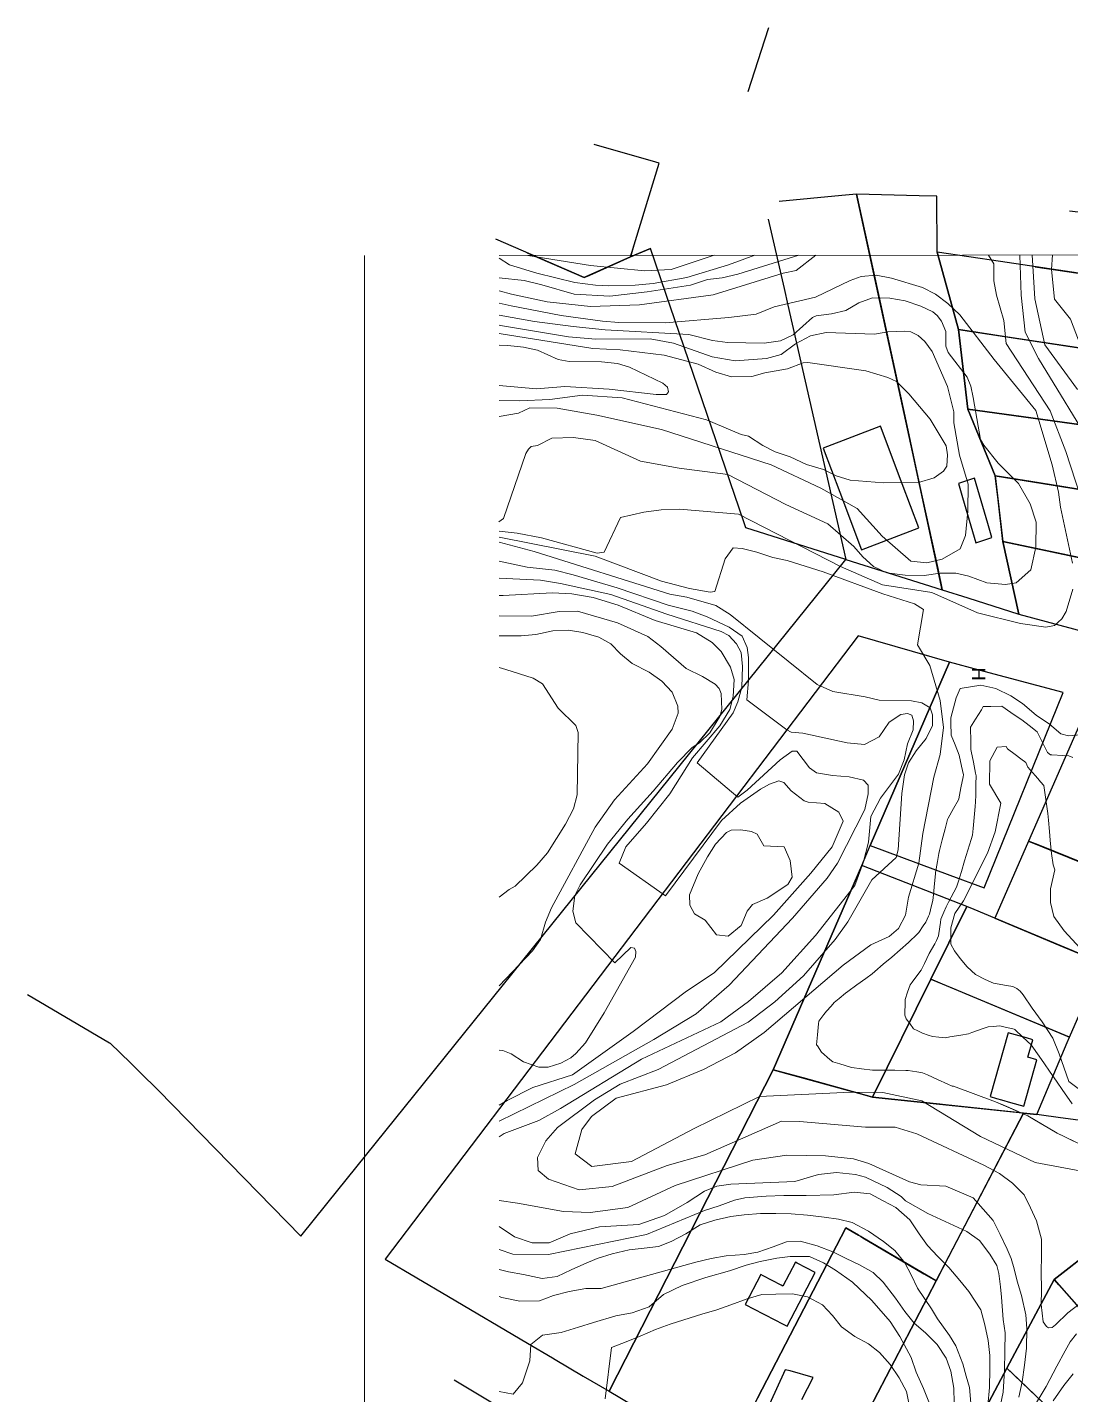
# Model space of a CAD drawing. Header units: metres. Extents: x 78 to 178, y -74 to 157.
# Drawn here: x 146.616 to 148.684, y 68.006 to 70.717 of the extents above; entities that cross this region are included whole.
import ezdxf
from ezdxf.enums import TextEntityAlignment as Align

# ---------------------------------------------------------------- set-up
doc = ezdxf.new("R2010")
doc.units = ezdxf.units.M
doc.layers.add('01_Fina', color=252, linetype='Continuous', lineweight=15)
doc.layers.add('Traza Urbana', color=7, linetype='Continuous')

msp = doc.modelspace()

# ---------------------------------------------------------------- linework, layer by layer
at = {"layer": '01_Fina', "color": 252, "linetype": 'Continuous', "lineweight": 9, "true_color": 0x939598}
for p, q in [((148.61277, 68.55063), (148.59939, 68.55866)), ((148.59939, 68.55866), (148.65772, 68.52387)), ((148.63177, 68.53939), (148.61277, 68.55063)), ((148.65076, 68.52802), (148.63177, 68.53939)), ((148.65772, 68.52387), (148.65076, 68.52802)), ((148.6703, 68.51785), (148.65772, 68.52387)), ((148.65772, 68.52387), (148.72341, 68.49257)), ((148.69023, 68.50835), (148.6703, 68.51785))]:
    msp.add_line(p, q, dxfattribs=at)
at = {"layer": '01_Fina', "color": 252, "lineweight": 9, "true_color": 0x939598}
for points in [[(147.2844, 70.26465), (147.2844, 60.37636), (155.81775, 60.38229), (155.81775, 70.27058), (147.55141, 70.26465)], [(148.70455, 68.60843), (148.68087, 68.62676), (148.66147, 68.68148), (148.64916, 68.71225), (148.62802, 68.74503), (148.60795, 68.77179), (148.59042, 68.79868), (148.58454, 68.80577), (148.57785, 68.81112), (148.56969, 68.81473), (148.55724, 68.81701), (148.53169, 68.82129), (148.51497, 68.82891), (148.49557, 68.83895), (148.47925, 68.85393), (148.46506, 68.87012), (148.45383, 68.88577), (148.44687, 68.89875), (148.4466, 68.93113), (148.45449, 68.95936), (148.47162, 68.98505), (148.51952, 69.07897), (148.53437, 69.12151), (148.54587, 69.17837), (148.52326, 69.21624), (148.52393, 69.26266), (148.53865, 69.28915), (148.55658, 69.29062), (148.55898, 69.28648), (148.57431, 69.27506), (148.58574, 69.26654), (148.59542, 69.25933), (148.5994, 69.24994), (148.60413, 69.24449), (148.61901, 69.2273), (148.62448, 69.22098), (148.63114, 69.21329), (148.63758, 69.16733), (148.63891, 69.15784), (148.64013, 69.14476), (148.64221, 69.12239), (148.64384, 69.1049), (148.64513, 69.09095), (148.64668, 69.07852), (148.64942, 69.05639), (148.65304, 69.04646), (148.6521, 69.04231)], [(148.65304, 69.04646), (148.64461, 69.00859), (148.64407, 68.98117), (148.65117, 68.95347), (148.67123, 68.92551), (148.71084, 68.88216)]]:
    msp.add_lwpolyline(points, dxfattribs=at)
at = {"layer": '01_Fina', "color": 252, "linetype": 'Continuous', "lineweight": 9, "true_color": 0x939598}
for points in [[(147.55141, 70.19434), (147.57589, 70.18742), (147.64667, 70.17283), (147.73216, 70.1632), (147.82956, 70.16641), (147.97539, 70.18662), (148.11413, 70.22929), (148.14022, 70.23478), (148.1794, 70.2651)], [(147.55141, 70.22033), (147.60051, 70.21458), (147.63597, 70.20655), (147.69992, 70.18755), (147.77043, 70.18354), (147.84481, 70.19223), (147.93084, 70.20588), (147.96429, 70.21712), (147.99359, 70.22006), (148.02436, 70.22715), (148.14561, 70.26508)], [(148.0582, 70.26502), (148.00616, 70.24588), (147.92362, 70.221), (147.85632, 70.20896), (147.82073, 70.20575), (147.76855, 70.20454), (147.74206, 70.20535), (147.70126, 70.21056), (147.6262, 70.22929), (147.57148, 70.24602), (147.55141, 70.25897)], [(147.97777, 70.26496), (147.89217, 70.23638), (147.83959, 70.23424), (147.73216, 70.24481), (147.60786, 70.2647)], [(148.52147, 70.26535), (148.53196, 70.24776), (148.53236, 70.21404), (148.53718, 70.18554), (148.55189, 70.13524), (148.55658, 70.08988), (148.64394, 69.95663), (148.67498, 69.87595), (148.70401, 69.78632)], [(148.58348, 70.26539), (148.58654, 70.18581), (148.59444, 70.1125), (148.62053, 70.06045), (148.73385, 69.87502)], [(148.69813, 69.99864), (148.63337, 70.08708), (148.6133, 70.17832), (148.60808, 70.26541)], [(148.77492, 69.8999), (148.68408, 70.13805), (148.6525, 70.17778), (148.64622, 70.23665), (148.64815, 70.26544)], [(148.68769, 69.65453), (148.66441, 69.76544), (148.66, 69.79501), (148.64782, 69.84946), (148.61544, 69.95703), (148.5329, 70.05818), (148.46453, 70.14661), (148.44098, 70.16922), (148.41623, 70.18755), (148.39041, 70.2012), (148.32913, 70.21953), (148.2989, 70.22515), (148.26919, 70.22287), (148.24739, 70.21511), (148.17875, 70.1818), (148.09634, 70.16253), (148.06062, 70.14808), (148.00643, 70.14139), (147.88053, 70.13082), (147.78822, 70.13149), (147.75598, 70.13417), (147.67423, 70.14541), (147.57536, 70.16441), (147.55141, 70.1696)], [(147.55141, 70.14603), (147.62125, 70.13363), (147.69818, 70.1236), (147.7616, 70.11704), (147.92723, 70.10755), (147.97432, 70.09617), (148.00416, 70.09176), (148.07667, 70.09055), (148.10932, 70.0955), (148.13407, 70.10688), (148.17246, 70.14153), (148.17982, 70.14487), (148.21046, 70.14862), (148.23856, 70.15517), (148.26465, 70.17029), (148.29127, 70.18046), (148.32592, 70.17993), (148.35629, 70.17471), (148.38747, 70.16427), (148.41101, 70.1525), (148.41998, 70.14568), (148.42827, 70.13444), (148.43697, 70.11397), (148.43683, 70.08453), (148.44165, 70.07209), (148.47884, 70.02326), (148.48634, 70.0056), (148.49129, 69.98285), (148.5056, 69.89977), (148.51189, 69.888), (148.54065, 69.85294), (148.58066, 69.81214), (148.6038, 69.77173), (148.61571, 69.73588), (148.61504, 69.68584), (148.60541, 69.64142), (148.57651, 69.61506), (148.55497, 69.61185), (148.51818, 69.61533), (148.48272, 69.62871), (148.45637, 69.6346), (148.42546, 69.63433), (148.39375, 69.63005), (148.35656, 69.63032), (148.32004, 69.63513), (148.29368, 69.64798), (148.27254, 69.66697), (148.25461, 69.68744), (148.20297, 69.73213), (148.11948, 69.77066), (148.00469, 69.83006), (147.90783, 69.84277), (147.83143, 69.85682), (147.74153, 69.89736), (147.69871, 69.90352), (147.65577, 69.90231), (147.62754, 69.88786), (147.61443, 69.88599), (147.60934, 69.8805), (147.60412, 69.87154), (147.55971, 69.7427), (147.55088, 69.73628)], [(147.55141, 69.94534), (147.58927, 69.95155), (147.61188, 69.96265), (147.66607, 69.96185), (147.74514, 69.94767), (147.87344, 69.9197), (148.09085, 69.84933), (148.18905, 69.80317), (148.2613, 69.7629), (148.31054, 69.70805), (148.36726, 69.65841), (148.39924, 69.65493), (148.42961, 69.66202), (148.46506, 69.68249), (148.47603, 69.70925), (148.48032, 69.75742), (148.48112, 69.81093), (148.46413, 69.86833), (148.45249, 69.93268), (148.45289, 69.95409), (148.44031, 70.00479), (148.40994, 70.07423), (148.39496, 70.09403), (148.38225, 70.10581), (148.36726, 70.11316), (148.35469, 70.11437), (148.32218, 70.11316), (148.29515, 70.10821), (148.19949, 70.11143), (148.16872, 70.1054), (148.13862, 70.08935), (148.11052, 70.06781), (148.08122, 70.06045), (148.01887, 70.05537), (147.97352, 70.06366), (147.89672, 70.09055), (147.85097, 70.09898), (147.7426, 70.09871), (147.68855, 70.10326), (147.55369, 70.12574), (147.55141, 70.1263)], [(147.55141, 69.97686), (147.59141, 69.9763), (147.65189, 69.97897), (147.71678, 69.98727), (147.79504, 69.98232), (147.96241, 69.93884), (148.03118, 69.90967), (148.04536, 69.90592), (148.07373, 69.88773), (148.09875, 69.87542), (148.12805, 69.86525), (148.16069, 69.84987), (148.194, 69.8401), (148.21956, 69.82779), (148.24739, 69.81869), (148.31335, 69.81374), (148.38265, 69.81414), (148.41355, 69.82351), (148.43255, 69.83662), (148.43897, 69.84652), (148.44031, 69.86913), (148.4375, 69.88693), (148.40593, 69.94004), (148.36352, 69.98981), (148.33903, 70.01429), (148.32218, 70.02259), (148.27816, 70.03597), (148.1635, 70.05202), (148.15373, 70.05175), (148.1231, 70.03998), (148.07814, 70.03182), (148.05205, 70.02446), (148.01218, 70.02366), (147.98088, 70.03302), (147.94556, 70.04881), (147.87839, 70.06687), (147.7909, 70.07744), (147.73684, 70.08012), (147.55141, 70.10961)], [(147.55141, 70.08662), (147.56867, 70.08614), (147.59931, 70.08293), (147.6274, 70.07691), (147.66821, 70.05844), (147.68988, 70.05416), (147.75424, 70.05376), (147.78581, 70.05055), (147.80936, 70.04266), (147.87572, 70.01095), (147.88495, 70.00332), (147.88669, 69.99409), (147.88294, 69.98847), (147.86234, 69.98874), (147.76922, 69.99944), (147.68159, 70.00453), (147.62553, 69.99971), (147.55141, 70.00655)], [(147.55141, 69.71804), (147.58713, 69.71393), (147.6353, 69.7047), (147.74541, 69.67433), (147.75932, 69.67607), (147.79156, 69.74484), (147.83799, 69.75514), (147.87251, 69.76023), (147.9089, 69.76156), (148.02596, 69.75153), (148.22785, 69.64784), (148.31134, 69.61118), (148.40914, 69.59607), (148.49972, 69.55553), (148.58507, 69.53466), (148.63484, 69.52743), (148.65224, 69.53064), (148.66655, 69.54416), (148.67565, 69.55834), (148.68876, 69.60276)], [(148.72395, 68.4456), (148.61411, 68.46567), (148.50587, 68.51718), (148.38907, 68.58849), (148.31187, 68.60441), (148.24846, 68.60535), (148.06731, 68.59679), (147.93766, 68.53337), (147.81351, 68.46808), (147.73497, 68.45805), (147.70166, 68.4828), (147.71544, 68.5311), (147.73457, 68.55692), (147.78354, 68.59344), (147.88281, 68.61993), (147.95613, 68.65057), (148.02008, 68.68322), (148.07667, 68.72349), (148.23347, 68.85728), (148.28806, 68.89782), (148.32472, 68.91414), (148.34318, 68.92966), (148.35669, 68.95655), (148.36285, 68.992), (148.38345, 69.05957), (148.39135, 69.1183), (148.41275, 69.23028), (148.42586, 69.2747), (148.43202, 69.32822), (148.42573, 69.38173), (148.40526, 69.45171), (148.38078, 69.49238), (148.39255, 69.56248), (148.37489, 69.57346), (148.31201, 69.59326), (148.1936, 69.63714), (148.12256, 69.65962), (148.09393, 69.66577), (148.06222, 69.67647), (148.03279, 69.6833), (148.01499, 69.68463), (147.99947, 69.66323), (147.97887, 69.59821), (147.96964, 69.59687), (147.92857, 69.60396), (147.87331, 69.61854), (147.74153, 69.66804), (147.55141, 69.70619)], [(148.70107, 68.18512), (148.67873, 68.16759), (148.65398, 68.14418), (148.64795, 68.13856), (148.6406, 68.13829), (148.63618, 68.14056), (148.62963, 68.1498), (148.62601, 68.18418), (148.62641, 68.21268), (148.62615, 68.25067), (148.62628, 68.27984), (148.62641, 68.31369), (148.61678, 68.34995), (148.60474, 68.37617), (148.5923, 68.40159), (148.56915, 68.42514), (148.5432, 68.44413), (148.51202, 68.46046), (148.37917, 68.52253), (148.33649, 68.53565), (148.27736, 68.53591), (148.14691, 68.54715), (148.11132, 68.54769), (147.9592, 68.48093), (147.88428, 68.45965), (147.77538, 68.41831), (147.70995, 68.41189), (147.64908, 68.43263), (147.62847, 68.45029), (147.6274, 68.47611), (147.64386, 68.50902), (147.66701, 68.53551), (147.74059, 68.59037), (147.79143, 68.62127), (147.86649, 68.65004), (148.04523, 68.74436), (148.09808, 68.78463), (148.1548, 68.836), (148.21742, 68.90785), (148.24257, 68.9433), (148.2902, 69.02652), (148.33823, 69.07081), (148.34251, 69.08566), (148.34974, 69.19791), (148.35522, 69.23443), (148.36312, 69.25865), (148.37797, 69.28233), (148.39803, 69.30668), (148.41034, 69.3325), (148.41048, 69.3535), (148.40553, 69.36769), (148.3892, 69.37759), (148.36873, 69.38147), (148.30465, 69.38294), (148.27669, 69.38949), (148.213, 69.39966), (148.18183, 69.41384), (148.00937, 69.55285), (147.98088, 69.57065), (147.92321, 69.58697), (147.88963, 69.59312), (147.62058, 69.67754), (147.55141, 69.69577)], [(147.55141, 69.65832), (147.60693, 69.64664), (147.66139, 69.64035), (147.69805, 69.63139), (147.78554, 69.60516), (147.88642, 69.57091), (147.93392, 69.55887), (147.96335, 69.5479), (148.00723, 69.52743), (148.03306, 69.5099), (148.04309, 69.48743), (148.0455, 69.46723), (148.0455, 69.42147), (148.04202, 69.38321), (148.12136, 69.32367), (148.12992, 69.31952), (148.1532, 69.31738), (148.24097, 69.29785), (148.27588, 69.2945), (148.30478, 69.31002), (148.32445, 69.33879), (148.3476, 69.35457), (148.36057, 69.35645), (148.36954, 69.35284), (148.37302, 69.34146), (148.37221, 69.32367), (148.36071, 69.29584), (148.35402, 69.26427), (148.34331, 69.2359), (148.30706, 69.18841), (148.28846, 69.15215), (148.28364, 69.10104), (148.27307, 69.05997), (148.25635, 69.01542), (148.17835, 68.91588), (148.11146, 68.84189), (148.04577, 68.78543), (147.99105, 68.74516), (147.83317, 68.67104), (147.67316, 68.57271), (147.62981, 68.54916), (147.56145, 68.5236), (147.55141, 68.51664)], [(147.55141, 69.62442), (147.63329, 69.62042), (147.67289, 69.61373), (147.77297, 69.59205), (147.88348, 69.55312), (147.99171, 69.51887), (148.00656, 69.51111), (148.02208, 69.49412), (148.03078, 69.47726), (148.03346, 69.44916), (148.03212, 69.40876), (148.02463, 69.37959), (148.01499, 69.35725), (147.94408, 69.25865), (148.02423, 69.19028), (148.04269, 69.20406), (148.10811, 69.26427), (148.13233, 69.28166), (148.14116, 69.28126), (148.16671, 69.24861), (148.18036, 69.23858), (148.21193, 69.23309), (148.24525, 69.23095), (148.27374, 69.22386), (148.28298, 69.21396), (148.28298, 69.19697), (148.27655, 69.16606), (148.22197, 69.0593), (148.2015, 69.0296), (148.13273, 68.95026), (148.00723, 68.81781), (147.94208, 68.76041), (147.85806, 68.70984), (147.69992, 68.62033), (147.55141, 68.54758)], [(147.55141, 68.57957), (147.56706, 68.58916), (147.61777, 68.61458), (147.69657, 68.63947), (147.81725, 68.72536), (147.92295, 68.8059), (147.97753, 68.84229), (148.095, 68.95615), (148.16952, 69.03963), (148.2114, 69.09181), (148.23334, 69.14305), (148.22478, 69.16058), (148.19708, 69.1777), (148.16404, 69.18025), (148.15601, 69.18279), (148.12992, 69.20312), (148.11574, 69.21958), (148.1057, 69.22239), (148.08737, 69.2161), (148.06931, 69.20647), (148.02971, 69.17811), (147.99185, 69.14412), (147.88134, 68.99481), (147.78902, 69.05957), (147.80254, 69.09194), (147.84334, 69.13891), (147.8899, 69.19697), (147.93485, 69.26801), (147.9885, 69.33156), (148.00857, 69.36394), (148.01553, 69.3899), (148.01687, 69.42348), (148.00978, 69.44783), (147.99171, 69.47927), (147.97325, 69.49679), (147.94275, 69.51593), (147.86087, 69.54041), (147.78688, 69.57091), (147.73751, 69.58603), (147.6951, 69.59326), (147.65603, 69.5954), (147.55917, 69.59005), (147.55141, 69.58994)], [(147.55141, 68.6884), (147.5585, 68.68776), (147.57496, 68.68148), (147.59958, 68.66569), (147.62968, 68.65499), (147.64841, 68.65525), (147.67356, 68.66315), (147.69323, 68.67372), (147.70313, 68.68228), (147.72226, 68.70342), (147.75959, 68.76269), (147.8218, 68.87333), (147.82247, 68.88457), (147.81939, 68.89099), (147.81257, 68.89246), (147.78033, 68.86209), (147.70313, 68.94103), (147.69724, 68.96431), (147.70126, 68.99521), (147.71169, 69.01635), (147.76628, 69.09716), (147.80615, 69.14693), (147.85672, 69.20205), (147.90488, 69.25918), (147.93378, 69.28862), (147.9485, 69.29812), (147.9687, 69.31778), (147.98864, 69.35029), (147.99252, 69.36421), (147.99158, 69.39618), (147.98743, 69.40568), (147.97981, 69.41451), (147.95465, 69.42963), (147.92201, 69.44515), (147.87197, 69.4893), (147.84588, 69.5091), (147.78581, 69.53586), (147.70661, 69.55914), (147.67022, 69.5582), (147.6155, 69.54924), (147.55141, 69.5502)], [(147.55141, 68.81599), (147.6175, 68.88591), (147.63302, 68.90785), (147.64332, 68.94237), (147.65496, 68.9706), (147.74139, 69.13088), (147.77979, 69.1848), (147.84562, 69.25611), (147.89405, 69.32501), (147.90595, 69.35698), (147.90569, 69.37076), (147.89405, 69.39886), (147.87385, 69.42013), (147.84856, 69.43793), (147.81511, 69.45532), (147.7917, 69.47472), (147.77257, 69.49412), (147.74875, 69.5075), (147.71704, 69.51659), (147.68868, 69.52128), (147.65764, 69.52021), (147.62419, 69.51271), (147.59463, 69.51017), (147.55141, 69.51049)], [(147.55141, 68.99189), (147.57094, 69.00726), (147.58325, 69.01408), (147.62607, 69.05582), (147.6468, 69.08017), (147.68279, 69.13663), (147.69871, 69.16727), (147.70607, 69.1951), (147.70781, 69.31872), (147.70313, 69.3325), (147.66821, 69.36648), (147.63744, 69.41505), (147.61884, 69.42602), (147.56479, 69.44381), (147.55141, 69.44776)], [(148.70388, 69.31377), (148.68006, 69.31203), (148.66495, 69.31578), (148.64274, 69.33491), (148.61611, 69.35324), (148.58882, 69.37585), (148.56554, 69.39137), (148.53584, 69.40568), (148.506, 69.4121), (148.46533, 69.40595), (148.4573, 69.38749), (148.4466, 69.34762), (148.44687, 69.33665), (148.4474, 69.31457), (148.4474, 69.3131), (148.4553, 69.2941), (148.46359, 69.27363), (148.46814, 69.25196), (148.47175, 69.23483), (148.47095, 69.23042), (148.46667, 69.20874), (148.46252, 69.18707), (148.46212, 69.18506), (148.45222, 69.16767), (148.44138, 69.1484), (148.44004, 69.14613), (148.43536, 69.12727), (148.42988, 69.10586), (148.42453, 69.08445), (148.42305, 69.07857), (148.42038, 69.06278), (148.4165, 69.0411), (148.4161, 69.03843), (148.41436, 69.01916), (148.41235, 68.99709), (148.41128, 68.98558), (148.4086, 68.97541), (148.40419, 68.95802), (148.40245, 68.95427), (148.3971, 68.94237), (148.39215, 68.93488), (148.38359, 68.9219), (148.3789, 68.91735), (148.36512, 68.9041), (148.36285, 68.90223), (148.34612, 68.88765), (148.32953, 68.87333), (148.31281, 68.85888), (148.29609, 68.84443), (148.29074, 68.83975), (148.27856, 68.83105), (148.26063, 68.81808), (148.2427, 68.80523), (148.23762, 68.80149), (148.22558, 68.79132), (148.21568, 68.78289), (148.20952, 68.7762), (148.20043, 68.7663), (148.19521, 68.75948), (148.18517, 68.7461), (148.18464, 68.74075), (148.18263, 68.7188), (148.18076, 68.69954), (148.18223, 68.69726), (148.19012, 68.68455), (148.20698, 68.67024), (148.21274, 68.66542), (148.22665, 68.66127), (148.24779, 68.65485), (148.25033, 68.65405), (148.2696, 68.65178), (148.29154, 68.6491), (148.29395, 68.64883), (148.31361, 68.6487), (148.33569, 68.6487), (148.35776, 68.64856), (148.36205, 68.64856), (148.37957, 68.64575), (148.39068, 68.64402), (148.40058, 68.63947), (148.42065, 68.63037), (148.44071, 68.62127), (148.44954, 68.61726), (148.45182, 68.61726), (148.53544, 68.58635), (148.59939, 68.55866), (148.5935, 68.5612), (148.57317, 68.57003), (148.55296, 68.57873), (148.53544, 68.58635)], [(148.68715, 68.58234), (148.68127, 68.59063), (148.66883, 68.60883), (148.65625, 68.62689), (148.64367, 68.64509), (148.6311, 68.66328), (148.61852, 68.68134), (148.60581, 68.69954), (148.58962, 68.71439), (148.57343, 68.72937), (148.57236, 68.73031), (148.55216, 68.73499), (148.54373, 68.737), (148.53049, 68.7358), (148.52112, 68.73486), (148.50908, 68.73071), (148.48821, 68.72349), (148.48205, 68.72135), (148.4668, 68.71867), (148.44513, 68.71479), (148.43643, 68.71319), (148.42319, 68.71452), (148.41048, 68.71573), (148.40165, 68.71854), (148.39068, 68.72215), (148.38118, 68.72683), (148.37288, 68.73098), (148.36539, 68.74128), (148.35843, 68.75065), (148.35589, 68.75814), (148.35589, 68.76055), (148.35602, 68.78262), (148.35602, 68.78931), (148.36097, 68.80389), (148.36593, 68.81834), (148.37007, 68.8237), (148.38359, 68.84122), (148.38827, 68.84724), (148.39429, 68.86035), (148.40379, 68.88029), (148.41476, 68.89942), (148.41864, 68.90598), (148.42225, 68.91561), (148.42292, 68.91976), (148.42613, 68.94156), (148.4272, 68.94825), (148.43309, 68.96244), (148.4375, 68.97301), (148.44245, 68.98237), (148.45275, 69.00177), (148.45797, 69.0118), (148.46118, 69.02211), (148.46761, 69.04325), (148.47403, 69.06425), (148.48058, 69.08539), (148.48701, 69.10653), (148.48968, 69.11509), (148.49088, 69.1282), (148.49303, 69.15014), (148.49517, 69.17208), (148.49597, 69.18092), (148.49624, 69.19416), (148.4965, 69.21624), (148.49677, 69.23269), (148.4957, 69.23818), (148.49155, 69.25985), (148.48727, 69.28153), (148.48674, 69.2846), (148.48634, 69.3036), (148.4858, 69.32568), (148.48567, 69.32915), (148.49557, 69.34494), (148.50734, 69.36354), (148.51122, 69.36983), (148.52594, 69.37036), (148.54775, 69.3705), (148.56607, 69.35819), (148.5844, 69.34588), (148.58762, 69.34374), (148.60193, 69.3325), (148.61812, 69.31979), (148.61879, 69.31845), (148.62869, 69.29865), (148.63846, 69.27885), (148.64448, 69.27417), (148.64675, 69.27403), (148.66869, 69.27296), (148.6806, 69.27243), (148.68849, 69.26908)], [(147.55141, 68.39033), (147.5878, 68.38513), (147.67878, 68.36868), (147.73176, 68.3668), (147.80655, 68.37684), (147.90047, 68.42018), (148.05433, 68.47022), (148.12162, 68.48039), (148.19815, 68.47932), (148.25394, 68.47343), (148.28405, 68.46367), (148.36512, 68.42741), (148.38733, 68.42152), (148.43657, 68.41898), (148.49102, 68.39597), (148.53089, 68.35102), (148.54467, 68.32345), (148.55845, 68.29389), (148.56634, 68.27556), (148.57223, 68.25536), (148.57838, 68.23034), (148.58721, 68.20211), (148.59537, 68.16398), (148.59725, 68.13695), (148.59698, 68.09762), (148.5931, 68.06417), (148.58828, 68.03086), (148.58186, 68.00089)], [(147.55141, 68.33931), (147.58165, 68.31864), (147.61697, 68.30686), (147.65055, 68.30646), (147.69189, 68.32452), (147.74996, 68.33844), (147.82849, 68.34299), (147.87906, 68.36092), (147.92428, 68.38634), (147.9584, 68.40908), (147.98315, 68.41898), (148.01085, 68.42313), (148.13768, 68.42794), (148.18451, 68.44213), (148.21983, 68.44587), (148.25809, 68.44226), (148.27776, 68.43704), (148.32057, 68.41617), (148.34813, 68.39838), (148.35669, 68.38995), (148.40151, 68.3648), (148.47844, 68.32934), (148.50346, 68.31115), (148.52393, 68.28425), (148.53785, 68.26178), (148.54173, 68.24559), (148.54534, 68.21923), (148.54721, 68.19903), (148.55069, 68.15434), (148.55444, 68.12799), (148.5539, 68.0916), (148.55336, 68.0532), (148.55082, 68.01065), (148.54266, 67.97292)], [(148.52018, 67.9839), (148.5234, 68.02002), (148.52393, 68.05614), (148.5242, 68.08344), (148.52085, 68.11287), (148.5139, 68.14377), (148.50614, 68.17388), (148.48219, 68.21), (148.4648, 68.23194), (148.44285, 68.25776), (148.42118, 68.27957), (148.40031, 68.30138), (148.38372, 68.32452), (148.36579, 68.35222), (148.33756, 68.37697), (148.31268, 68.39008), (148.28659, 68.40373), (148.25528, 68.40707), (148.21461, 68.40159), (148.16002, 68.40025), (148.14169, 68.40052), (148.11547, 68.40079), (148.08095, 68.39918), (148.03841, 68.3957), (148.01767, 68.39129), (147.98743, 68.37965), (147.9584, 68.37041), (147.84307, 68.32332), (147.64921, 68.28332), (147.5783, 68.28412), (147.55141, 68.29351)], [(148.4862, 67.98858), (148.48366, 68.01975), (148.47751, 68.04223), (148.47068, 68.06644), (148.45663, 68.10257), (148.44406, 68.1229), (148.42065, 68.15568), (148.40834, 68.17548), (148.38078, 68.21642), (148.3682, 68.24291), (148.35576, 68.26686), (148.33555, 68.29121), (148.31321, 68.30927), (148.28364, 68.32961), (148.25127, 68.347), (148.22438, 68.35369), (148.19534, 68.3573), (148.16243, 68.36118), (148.13045, 68.36439), (148.09968, 68.36493), (148.06958, 68.36466), (148.03694, 68.36212), (148.01031, 68.35878), (147.97887, 68.35182), (147.94957, 68.34245), (147.92107, 68.32439), (147.89204, 68.30927), (147.86689, 68.29937), (147.83893, 68.2963), (147.80909, 68.29255), (147.77538, 68.28466), (147.74581, 68.27529), (147.71905, 68.26459), (147.69417, 68.25281), (147.66647, 68.23984), (147.63637, 68.23609), (147.59931, 68.24358), (147.57001, 68.24933), (147.55141, 68.2535)], [(148.45369, 67.98951), (148.45275, 68.01841), (148.4466, 68.0524), (148.43764, 68.07822), (148.41998, 68.10471), (148.39643, 68.12839), (148.37422, 68.14739), (148.35589, 68.17013), (148.33716, 68.19676), (148.31254, 68.22873), (148.29274, 68.24773), (148.26545, 68.26325), (148.23923, 68.27556), (148.21314, 68.28894), (148.18156, 68.30071), (148.14811, 68.30967), (148.12082, 68.30847), (148.09446, 68.29844), (148.06423, 68.28827), (148.03694, 68.28332), (148.00108, 68.28051), (147.97151, 68.27556), (147.94128, 68.26833), (147.7533, 68.21589), (147.7232, 68.21629), (147.69015, 68.2104), (147.65898, 68.20197), (147.63128, 68.19181), (147.59195, 68.19073), (147.55663, 68.19823), (147.55141, 68.20014)], [(147.55141, 68.01208), (147.57884, 68.00677), (147.59757, 68.02898), (147.61175, 68.07287), (147.61376, 68.10484), (147.63744, 68.1233), (147.67423, 68.12879), (147.70888, 68.13909), (147.73858, 68.14886), (147.78247, 68.1617), (147.81484, 68.16786), (147.84856, 68.1795), (147.87706, 68.20411), (147.91438, 68.22204), (147.96121, 68.23796), (148.00764, 68.25094), (148.04068, 68.26231), (148.06904, 68.2698), (148.10169, 68.27609), (148.12845, 68.27957), (148.16644, 68.27944), (148.19454, 68.26726), (148.21809, 68.25241), (148.25194, 68.22846), (148.2902, 68.19221), (148.32646, 68.15087), (148.34572, 68.1209), (148.36793, 68.07942), (148.37837, 68.05012), (148.39268, 68.01774), (148.41409, 67.96329)], [(148.3674, 67.96904), (148.35857, 68.01199), (148.34438, 68.03915), (148.32632, 68.06564), (148.30505, 68.08932), (148.28338, 68.10618), (148.25635, 68.12076), (148.23026, 68.14003), (148.2122, 68.16224), (148.19253, 68.18364), (148.16256, 68.19983), (148.13313, 68.20532), (148.09955, 68.20478), (148.07226, 68.20385), (148.04269, 68.19569), (148.01058, 68.18351), (147.98315, 68.17361), (147.95292, 68.16491), (147.91733, 68.15394), (147.89003, 68.14538), (147.86127, 68.13468), (147.83076, 68.1217), (147.80334, 68.11006), (147.77431, 68.09936), (147.76119, 67.99727)], [(148.60849, 67.97707), (148.63605, 68.02176), (148.65678, 68.06203), (148.67337, 68.09213), (148.68368, 68.11019), (148.69612, 68.12625)], [(148.64956, 67.99299), (148.6711, 68.02376), (148.68956, 68.04678)]]:
    msp.add_lwpolyline(points, dxfattribs=at)
msp.add_lwpolyline([(148.00549, 68.91494), (148.03078, 68.93568), (148.04309, 68.96444), (148.05326, 68.97782), (148.08269, 68.99013), (148.1239, 69.01689), (148.13219, 69.03174), (148.12791, 69.06479), (148.11601, 69.09181), (148.076, 69.09368), (148.06262, 69.1171), (148.05125, 69.12258), (148.03065, 69.12539), (148.01152, 69.12472), (148.00175, 69.12044), (147.98021, 69.0973), (147.96402, 69.07228), (147.94556, 69.03829), (147.92857, 68.99642), (147.9291, 68.97635), (147.93887, 68.95909), (147.95987, 68.94625), (147.98208, 68.91748)], close=True, dxfattribs=at)
at = {"layer": 'Traza Urbana', "color": 7, "linetype": 'Continuous', "invisible_edges": 5}
for points in [[(148.08617, 70.71682), (147.81847, 70.28505), (147.81137, 70.26193), (148.07813, 70.69219)], [(148.07813, 70.69219), (147.81137, 70.26193), (147.85137, 70.27799), (148.04468, 70.58977)], [(147.73979, 70.48443), (147.60682, 70.26996), (147.71985, 70.22073), (147.86158, 70.44932)], [(147.86158, 70.44932), (147.71985, 70.22073), (147.73094, 70.22572), (147.86836, 70.44737)], [(147.86836, 70.44737), (147.73094, 70.22572), (147.81137, 70.26193)], [(148.2304, 70.38315), (148.11616, 70.19889), (148.12363, 70.16606), (148.25996, 70.38596)], [(148.25996, 70.38596), (148.12363, 70.16606), (148.23842, 69.66175), (148.37063, 69.87498)], [(148.25996, 70.38596), (148.25996, 70.38596), (148.29258, 70.23536), (148.38412, 70.38301)], [(148.10651, 70.37151), (148.08483, 70.33654), (148.11616, 70.19889), (148.2304, 70.38315)], [(148.38412, 70.38301), (148.29258, 70.23536), (148.30178, 70.19287), (148.41917, 70.38221)], [(148.41917, 70.38221), (148.30178, 70.19287), (148.31968, 70.11025), (148.41944, 70.27116)], [(148.68221, 70.35237), (148.61391, 70.24223), (148.81714, 70.21198), (148.88958, 70.32883)], [(147.54446, 70.29712), (146.61578, 68.79927), (146.77899, 68.70322), (147.71985, 70.22073)], [(147.81137, 70.26193), (146.82027, 68.6634), (146.83899, 68.64513), (147.85137, 70.27799)], [(147.85137, 70.27799), (146.83899, 68.64513), (146.87604, 68.60896), (147.8725, 70.21613)], [(147.72223, 70.2218), (146.78025, 68.70248), (146.82027, 68.6634), (147.81137, 70.26193)], [(148.41944, 70.27116), (148.31968, 70.11025), (148.35527, 69.94589), (148.46172, 70.11757)], [(148.41944, 70.27116), (148.41944, 70.27116), (148.46172, 70.11757), (148.54533, 70.25243)], [(148.54533, 70.25243), (148.46172, 70.11757), (148.84543, 70.05964), (148.92951, 70.19526)], [(147.71985, 70.22073), (146.77899, 68.70322), (146.78025, 68.70248), (147.72223, 70.2218)], [(147.8725, 70.21613), (146.87604, 68.60896), (147.1582, 68.3201), (148.03634, 69.73643)], [(148.46172, 70.11757), (148.35527, 69.94589), (148.38547, 69.80646), (148.48032, 69.95943)], [(148.46172, 70.11757), (148.46172, 70.11757), (148.48032, 69.95943), (148.56838, 70.10147)], [(148.56838, 70.10147), (148.48032, 69.95943), (148.7595, 69.92105), (148.84543, 70.05964)], [(148.48032, 69.95943), (148.38547, 69.80646), (148.42068, 69.64386), (148.53464, 69.82765)], [(148.48032, 69.95943), (148.48032, 69.95943), (148.53464, 69.82765), (148.60566, 69.9422)], [(148.19374, 69.88264), (148.19374, 69.88264), (148.22662, 69.79525), (148.30759, 69.92585)], [(148.30759, 69.92585), (148.22662, 69.79525), (148.2696, 69.68102), (148.35057, 69.81162)], [(148.60566, 69.9422), (148.53464, 69.82765), (148.83446, 69.77882), (148.90983, 69.90038)], [(148.37063, 69.87498), (148.23842, 69.66175), (148.42988, 69.60141)], [(148.53464, 69.82765), (148.42068, 69.64386), (148.42988, 69.60141), (148.54036, 69.7796)], [(148.46212, 69.812), (148.46212, 69.812), (148.4702, 69.78424), (148.49396, 69.82257)], [(148.49396, 69.82257), (148.4702, 69.78424), (148.49637, 69.6944), (148.52013, 69.73272)], [(148.53464, 69.82765), (148.53464, 69.82765), (148.55016, 69.69734), (148.62212, 69.8134)], [(148.35057, 69.81162), (148.2696, 69.68102), (148.38345, 69.72423)], [(148.62212, 69.8134), (148.55016, 69.69734), (148.75665, 69.65331), (148.83446, 69.77882)], [(148.54036, 69.7796), (148.42988, 69.60141), (148.48073, 69.58537), (148.55016, 69.69734)], [(148.03634, 69.73643), (147.1582, 68.3201), (147.20979, 68.38417), (148.04055, 69.7241)], [(148.04055, 69.7241), (147.20979, 68.38417), (148.23842, 69.66175)], [(148.52013, 69.73272), (148.49637, 69.6944), (148.52821, 69.70496)], [(148.55016, 69.69734), (148.48073, 69.58537), (148.58173, 69.55351)], [(148.55016, 69.69734), (148.55016, 69.69734), (148.58173, 69.55351), (148.6568, 69.6746)], [(148.6568, 69.6746), (148.58173, 69.55351), (148.83354, 69.48523), (148.91661, 69.61921)], [(147.32531, 68.27395), (147.32531, 68.27395), (147.45072, 68.20003), (148.26318, 69.51043)], [(148.26318, 69.51043), (147.45072, 68.20003), (147.60726, 68.10776), (148.44433, 69.45785)], [(148.44433, 69.45785), (147.60726, 68.10776), (147.65709, 68.07839), (148.28699, 69.09435)], [(148.44433, 69.45785), (148.44433, 69.45785), (148.28699, 69.09435), (148.50274, 69.44233)], [(148.50274, 69.44233), (148.28699, 69.09435), (148.44472, 69.03572), (148.66936, 69.39805)], [(148.66936, 69.39805), (148.44472, 69.03572), (148.51269, 69.01046)], [(148.7202, 69.37611), (148.7202, 69.37611), (148.601, 69.10331), (148.76311, 69.36479)], [(148.76311, 69.36479), (148.601, 69.10331), (148.70547, 69.0611), (148.8754, 69.33517)], [(148.28699, 69.09435), (147.65709, 68.07839), (147.66251, 68.0752), (148.27, 69.05501)], [(148.601, 69.10331), (148.601, 69.10331), (148.5341, 68.95012), (148.62345, 69.09424)], [(148.62345, 69.09424), (148.5341, 68.95012), (148.66282, 68.89649), (148.75298, 69.0419)], [(148.27, 69.05501), (147.66251, 68.0752), (147.71801, 68.04249), (148.0946, 68.6499)], [(148.27, 69.05501), (148.27, 69.05501), (148.0946, 68.6499), (148.33096, 69.03112)], [(148.33096, 69.03112), (148.0946, 68.6499), (148.25132, 68.60672), (148.47858, 68.97327)], [(148.75298, 69.0419), (148.66282, 68.89649), (148.74602, 68.86182), (148.83665, 69.00799)], [(148.47858, 68.97327), (148.25132, 68.60672), (148.26657, 68.60252), (148.40727, 68.82944)], [(148.47858, 68.97327), (148.47858, 68.97327), (148.40727, 68.82944), (148.49277, 68.96735)], [(148.49277, 68.96735), (148.40727, 68.82944), (148.44858, 68.81218), (148.5341, 68.95012)], [(148.5341, 68.95012), (148.44858, 68.81218), (148.66037, 68.72367), (148.74602, 68.86182)], [(148.74602, 68.86182), (148.66037, 68.72367), (148.68194, 68.71465)], [(148.40727, 68.82944), (148.26657, 68.60252), (148.29127, 68.59571)], [(148.40727, 68.82944), (148.40727, 68.82944), (148.29127, 68.59571), (148.43023, 68.81984)], [(148.43023, 68.81984), (148.29127, 68.59571), (148.58867, 68.56422), (148.68194, 68.71465)], [(148.56059, 68.72321), (148.56059, 68.72321), (148.52447, 68.59651), (148.59665, 68.71294)], [(148.59665, 68.71294), (148.52447, 68.59651), (148.53723, 68.59286), (148.60942, 68.7093)], [(148.60942, 68.7093), (148.53723, 68.59286), (148.54707, 68.59005), (148.59952, 68.67465)], [(148.68194, 68.71465), (148.58867, 68.56422), (148.59069, 68.564), (148.67734, 68.70376)], [(148.67734, 68.70376), (148.59069, 68.564), (148.61718, 68.56119)], [(148.0946, 68.6499), (147.71801, 68.04249), (147.76909, 68.01239)], [(148.0946, 68.6499), (148.0946, 68.6499), (147.76909, 68.01239), (148.15417, 68.63348)], [(148.59952, 68.67465), (148.54707, 68.59005), (148.56516, 68.58488), (148.61759, 68.66943)], [(148.61759, 68.66943), (148.56516, 68.58488), (148.59136, 68.57738)], [(148.15417, 68.63348), (147.76909, 68.01239), (147.88663, 67.94307), (148.29127, 68.59571)], [(148.29127, 68.59571), (147.88663, 67.94307), (147.96595, 67.8963), (148.39291, 68.58495)], [(148.39291, 68.58495), (148.23883, 68.33643), (148.2636, 68.32182), (148.42466, 68.58159)], [(148.42466, 68.58159), (148.2636, 68.32182), (148.26815, 68.31914), (148.43049, 68.58097)], [(148.43049, 68.58097), (148.26815, 68.31914), (148.27249, 68.31658), (148.43605, 68.58038)], [(148.43605, 68.58038), (148.27249, 68.31658), (148.39318, 68.24543), (148.59069, 68.564)], [(148.62169, 68.56057), (148.41744, 68.23113), (148.17822, 67.77116), (148.66403, 68.55473)], [(148.66403, 68.55473), (148.17822, 67.77116), (148.31483, 67.6907), (148.83584, 68.53102)], [(148.59069, 68.564), (148.39318, 68.24543), (148.41744, 68.23113)], [(148.61718, 68.56119), (148.44302, 68.28028), (148.41744, 68.23113), (148.62169, 68.56057)], [(148.59069, 68.564), (148.59069, 68.564), (148.44302, 68.28028), (148.61718, 68.56119)], [(148.83584, 68.53102), (148.65157, 68.23381), (148.68159, 68.25734), (148.85005, 68.52906)], [(148.85005, 68.52906), (148.68159, 68.25734), (148.7116, 68.28087), (148.86427, 68.5271)], [(148.65157, 68.23381), (148.65157, 68.23381), (148.72065, 68.15581), (148.88008, 68.41295)], [(148.23883, 68.33643), (147.96595, 67.8963), (147.99072, 67.88169), (148.06329, 67.99874)], [(148.23883, 68.33643), (148.23883, 68.33643), (148.06329, 67.99874), (148.2636, 68.32182)], [(148.26815, 68.31914), (148.03051, 67.93586), (147.99961, 67.87646), (148.27249, 68.31658)], [(148.27249, 68.31658), (147.99961, 67.87646), (148.14456, 67.79101), (148.41744, 68.23113)], [(148.2636, 68.32182), (148.06329, 67.99874), (148.03051, 67.93586), (148.26815, 68.31914)], [(148.06985, 68.24371), (148.06985, 68.24371), (148.03908, 68.18431), (148.07443, 68.24132)], [(148.14204, 68.26648), (148.0784, 68.16385), (148.11403, 68.14532), (148.17768, 68.24799)], [(148.13848, 68.26833), (148.13848, 68.26833), (148.11373, 68.22083), (148.14204, 68.26648)], [(148.17768, 68.24799), (148.11403, 68.14532), (148.12216, 68.14109)], [(148.07443, 68.24132), (148.03908, 68.18431), (148.07485, 68.1657), (148.11018, 68.22268)], [(148.11018, 68.22268), (148.07485, 68.1657), (148.0784, 68.16385), (148.11373, 68.22083)], [(148.41744, 68.23113), (148.14456, 67.79101), (148.17822, 67.77116)], [(148.65157, 68.23381), (148.31483, 67.6907), (148.32613, 67.68404), (148.55792, 68.05788)], [(148.65157, 68.23381), (148.65157, 68.23381), (148.55792, 68.05788), (148.66064, 68.22356)], [(148.66064, 68.22356), (148.55792, 68.05788), (148.9839, 67.65155), (149.05941, 67.77334)], [(148.11855, 68.05507), (148.11855, 68.05507), (148.08697, 67.98643), (148.12793, 68.05249)], [(148.55792, 68.05788), (148.32613, 67.68404), (148.33743, 67.67738), (148.46426, 67.88194)], [(148.55792, 68.05788), (148.55792, 68.05788), (148.46426, 67.88194), (148.56761, 68.04863)], [(147.46204, 68.03433), (146.77627, 66.92826), (146.98, 66.81309), (147.66275, 67.9143)], [(148.12793, 68.05249), (148.0495, 67.92599), (148.09034, 67.90477), (148.17407, 68.03981)], [(148.17407, 68.03981), (148.09034, 67.90477), (148.09351, 67.90312), (148.15106, 67.99593)], [(148.56761, 68.04863), (148.46426, 67.88194), (148.73345, 67.67657), (148.81677, 67.81097)]]:
    msp.add_3dface(points, dxfattribs=at)

# ---------------------------------------------------------------- texts
at = {"layer": 'Traza Urbana', "color": 7, "linetype": 'Continuous'}
msp.add_text('H', height=0.02676, rotation=270, dxfattribs=at).set_placement((148.50199, 69.43431), align=Align.MIDDLE)

doc.saveas('drawing.dxf')
